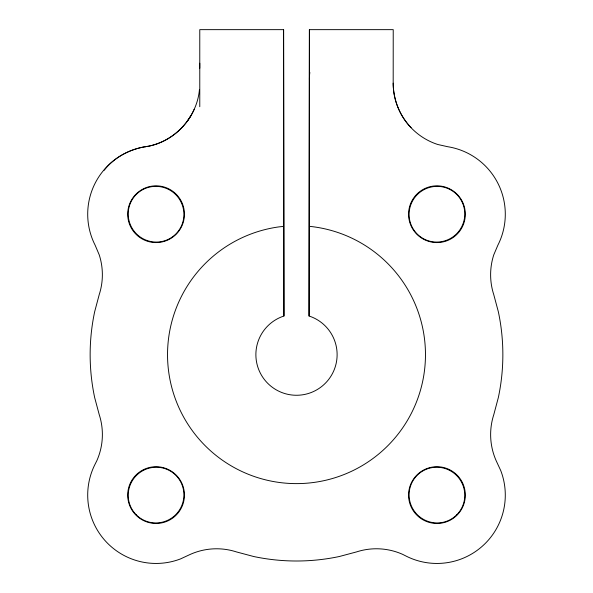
<?xml version="1.0" encoding="UTF-8"?>
<svg xmlns="http://www.w3.org/2000/svg" width="593" height="593" viewBox="0 0 593 593"><rect width="100%" height="100%" fill="white"/><g stroke="black" fill="none" stroke-linecap="round" stroke-linejoin="round"><path stroke-width="0.89" d="M411.112 127.665C399.652 115.894 393.248 99.55 393.189 83.161L393.226 29.65L309.398 29.65L309.049 316.017A40.62 40.62 0 0 1 329.36 378.527A40.62 40.62 0 0 1 263.64 378.527A40.62 40.62 0 0 1 283.951 316.017L283.602 29.65L199.774 29.65L199.774 106.71M309.049 316.017L309.398 29.65M199.411 89.862C196.794 118.207 173.386 143.009 145.1 146.76M187.299 121.209L191.124 115.368M104.205 170.228C114.82 156.463 131.646 148.361 148.687 146.197A64.481 64.481 0 0 0 194.185 109.349M283.602 226.393L278.843 226.897A128.97 128.97 0 0 0 188.426 425.025A128.97 128.97 0 0 0 406.19 422.483A128.97 128.97 0 0 0 311.169 226.519L309.398 226.37M283.602 29.65L283.951 316.017M199.774 63.214L199.774 68.254M393.189 83.161A64.481 64.481 0 0 0 437.745 144.484L447.633 146.701A68.351 68.351 0 0 1 497.846 245.243L493.776 254.827A64.481 64.481 0 0 0 493.776 294.677L498.342 311.748A206.349 206.349 0 0 1 498.342 397.555L493.791 414.648A64.481 64.481 0 0 0 496.208 460.805L500.751 470.597A68.351 68.351 0 0 1 405.909 555.997L402.625 554.344A64.481 64.481 0 0 0 356.475 551.927L339.404 556.493A206.349 206.349 0 0 1 253.596 556.493L236.503 551.935A64.481 64.481 0 0 0 190.346 554.359L180.554 558.902A68.351 68.351 0 0 1 95.154 464.06L96.807 460.776A64.481 64.481 0 0 0 99.224 414.626L94.658 397.555A206.349 206.349 0 0 1 94.658 311.748L99.209 294.654A64.481 64.481 0 0 0 99.209 254.797L95.154 245.243A68.351 68.351 0 0 1 145.367 146.701M309.405 79.655A28.034 2.691 84.5 0 1 309.88 72.561M422.364 238.556A28.375 28.375 0 0 0 465.312 214.659A28.375 28.375 0 0 0 423.143 189.419A28.375 28.375 0 0 0 422.364 238.556M141.49 238.556A28.375 28.375 0 0 0 184.43 214.659A28.375 28.375 0 0 0 142.261 189.419A28.375 28.375 0 0 0 141.49 238.556M141.49 519.438A28.375 28.375 0 0 0 184.43 495.54A28.375 28.375 0 0 0 142.261 470.301A28.375 28.375 0 0 0 141.49 519.438M422.364 519.438A28.375 28.375 0 0 0 465.312 495.54A28.375 28.375 0 0 0 423.143 470.301A28.375 28.375 0 0 0 422.364 519.438M136.279 194.43A28.049 27.767 45 0 0 136.427 233.85A28.049 27.767 45 0 0 175.847 233.998A28.049 27.767 45 0 0 175.698 194.578A28.049 27.767 45 0 0 136.279 194.43M456.721 194.43A28.049 27.767 -45 0 0 417.302 194.578A28.049 27.767 -45 0 0 417.153 233.998A28.049 27.767 -45 0 0 456.573 233.85A28.049 27.767 -45 0 0 456.721 194.43M456.721 514.872A28.049 27.767 45 0 0 456.573 475.453A28.049 27.767 45 0 0 417.153 475.304A28.049 27.767 45 0 0 417.302 514.724A28.049 27.767 45 0 0 456.721 514.872M136.279 514.872A28.049 27.767 -45 0 0 175.698 514.724A28.049 27.767 -45 0 0 175.847 475.304A28.049 27.767 -45 0 0 136.427 475.453A28.049 27.767 -45 0 0 136.279 514.872"/></g></svg>
